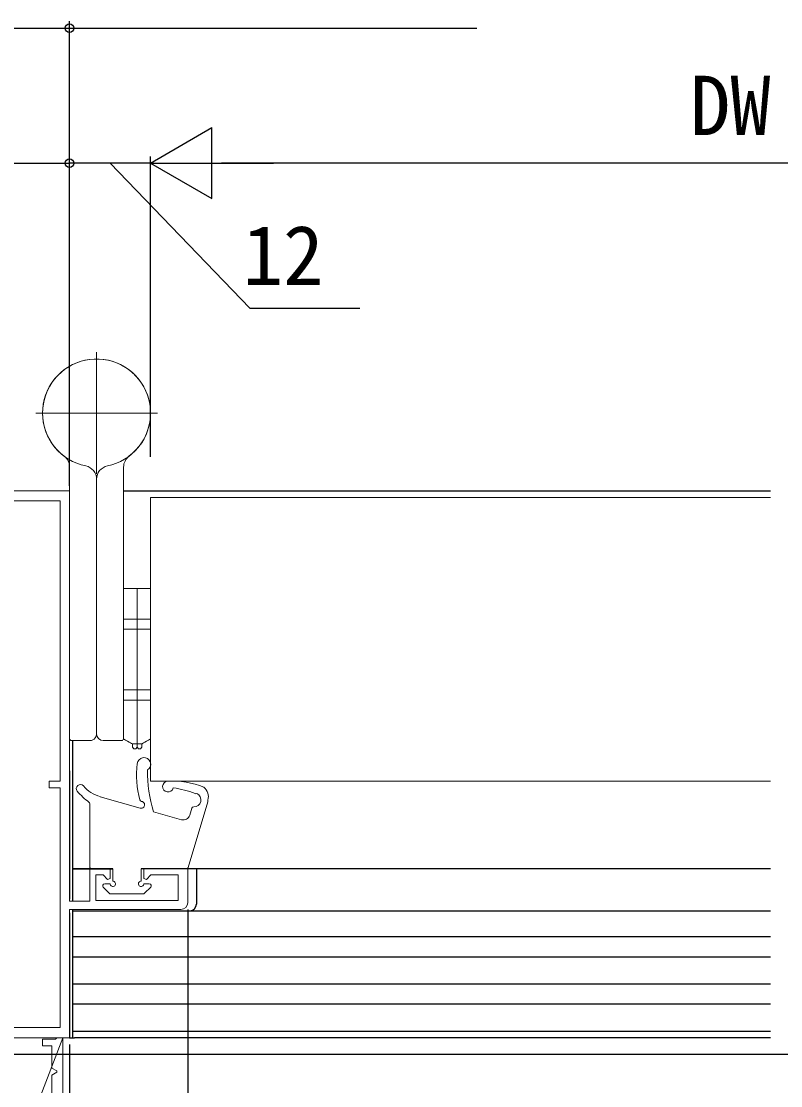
# Model space of a CAD drawing. Units: millimetres, scale not verified. Extents: x -525 to 525, y -783 to 779.
# Drawn here: x -220.9 to -108.4, y -392.2 to -234.6 of the extents above; entities that cross this region are included whole.
import ezdxf
from ezdxf.enums import TextEntityAlignment as Align

# ---------------------------------------------------------------- set-up
doc = ezdxf.new("R2010")
doc.units = ezdxf.units.MM
doc.header["$LTSCALE"] = 4
doc.layers.add('0-3_YKK_11', color=7, linetype='Continuous', lineweight=18)
doc.layers.add('0-6_YKK_13', color=4, linetype='Continuous', lineweight=18)
doc.layers.add('0-5_YKK_12', color=2, linetype='Continuous')
doc.layers.add('0-8_YKK_D', color=6, linetype='Continuous')
doc.styles.add('ＭＳ ゴシック', font='')
doc.styles.get('ＭＳ ゴシック').set_extended_font_data('MS Gothic')

msp = doc.modelspace()

# ---------------------------------------------------------------- linework, layer by layer
at = {"layer": '0-3_YKK_11', "color": 30}
msp.add_line((-215.631, -385.117), (-214.731, -385.117), dxfattribs=at)
at = {"layer": '0-3_YKK_11', "color": 211}
for points in [[(-197.231, -366.116), (-213.731, -366.116), (-213.731, -385.116), (-238.731, -385.116), (-238.731, -349.575), (-238.611, -349.391), (-238.611, -348.841), (-238.731, -348.658), (-238.731, -304.116), (-213.731, -304.116)], [(-213.731, -304.116), (-213.731, -364.916), (-210.731, -364.916), (-210.731, -360.116), (-207.731, -360.116), (-207.731, -361.517), (-208.101, -361.67), (-208.755, -361.016), (-209.831, -361.016), (-209.831, -364.816), (-197.631, -364.816), (-197.631, -361.016), (-201.707, -361.016), (-202.36, -361.67), (-202.731, -361.517), (-202.731, -360.116), (-196.231, -360.116), (-196.231, -365.116)]]:
    msp.add_lwpolyline(points, dxfattribs=at)
msp.add_lwpolyline([(-215.131, -347.116), (-215.131, -305.616), (-237.331, -305.616), (-237.331, -316.616), (-237.631, -316.916), (-237.631, -338.716), (-237.231, -339.116), (-237.231, -345.016), (-235.731, -345.016), (-235.731, -346.016), (-237.631, -346.016), (-237.631, -373.216), (-237.231, -373.616), (-237.231, -383.616), (-215.131, -383.616), (-215.131, -348.116), (-216.731, -348.116), (-216.731, -347.116)], close=True, dxfattribs=at)
at = {"layer": '0-3_YKK_11', "color": 30}
msp.add_lwpolyline([(-214.731, -385.117), (-214.731, -433.117), (-218.731, -433.117), (-218.731, -435.817), (-219.731, -435.817), (-219.731, -433.117), (-228.431, -433.117), (-228.431, -440.459), (-228.551, -440.642), (-228.551, -441.192), (-228.431, -441.375), (-228.431, -448.617), (-219.731, -448.617), (-219.731, -445.917), (-218.731, -445.917), (-218.731, -448.617), (-214.731, -448.617), (-214.731, -450.117), (-239.73, -450.117)], close=True, dxfattribs=at)
for points in [[(-216.331, -386.317), (-217.731, -386.317), (-217.731, -385.317), (-215.831, -385.317), (-215.631, -385.117)], [(-216.331, -405.636), (-215.631, -405.232), (-215.631, -405.001), (-216.331, -404.597), (-216.331, -400.636), (-215.631, -400.232), (-215.631, -400.001), (-216.331, -399.597), (-216.331, -395.636), (-215.631, -395.232), (-215.631, -395.001), (-216.331, -394.597), (-216.331, -390.636), (-215.631, -390.232), (-215.631, -390.001), (-216.331, -389.597), (-216.331, -386.317)]]:
    msp.add_lwpolyline(points, dxfattribs=at)
at = {"layer": '0-3_YKK_11', "color": 211}
msp.add_arc((-197.231, -365.116), 1, 270.00001, 359.99999, dxfattribs=at)
at = {"layer": '0-5_YKK_12'}
for p, q in [((-205.73, -304.119), (-131.068, -304.119)), ((-131.068, -304.117), (-109.91, -304.117)), ((-213.23, -364.917), (-213.23, -341.117)), ((-213.73, -345.617), (-213.73, -364.617)), ((-213.23, -360.117), (-207.33, -360.117)), ((-207.33, -360.117), (-213.23, -360.117)), ((-149.23, -360.117), (-202.248, -360.117)), ((-194.927, -360.117), (-194.927, -365.317)), ((-213.73, -366.617), (-213.73, -385.117)), ((-213.23, -385.117), (-213.23, -366.117)), ((-195.926, -366.317), (-131.068, -366.317)), ((-131.068, -366.317), (-109.91, -366.317)), ((-213.73, -385.117), (-213.016, -385.117)), ((119.619, -387.616), (-356.311, -387.616))]:
    msp.add_line(p, q, dxfattribs=at)
for points in [[(-109.91, -360.117), (-131.068, -360.117), (-203.13, -360.117)], [(-213.23, -366.317), (-131.068, -366.317), (-109.91, -366.317)], [(-213.23, -370.117), (-131.068, -370.117), (-109.91, -370.117)], [(-213.23, -373.117), (-131.068, -373.117), (-109.91, -373.117)], [(-213.23, -377.117), (-131.068, -377.117), (-109.91, -377.117)], [(-213.23, -380.117), (-131.068, -380.117), (-109.91, -380.117)], [(-213.23, -384.117), (-131.068, -384.117), (-109.91, -384.117)], [(-109.91, -385.117), (-131.068, -385.117), (-213.016, -385.117)]]:
    msp.add_lwpolyline(points, dxfattribs=at)
msp.add_arc((-195.927, -365.317), 1, 270, 0, dxfattribs=at)
at = {"layer": '0-6_YKK_13'}
for p, q in [((-209.73, -301.617), (-209.73, -283.617)), ((-218.73, -292.617), (-200.73, -292.617)), ((-213.73, -300.617), (-213.73, -340.817)), ((-205.73, -300.617), (-205.73, -340.817)), ((-209.73, -340.117), (-209.73, -302.415)), ((-209.73, -340.117), (-209.73, -302.415)), ((-201.73, -347.117), (-201.73, -305.117)), ((-131.068, -305.117), (-201.73, -305.117)), ((-109.91, -305.117), (-131.068, -305.117)), ((-205.73, -318.617), (-203.73, -318.617)), ((-205.73, -319.617), (-205.73, -318.617)), ((-205.73, -324.617), (-205.73, -319.617)), ((-203.73, -318.617), (-203.73, -319.617)), ((-201.73, -318.617), (-203.73, -318.617)), ((-203.73, -318.617), (-203.73, -319.617)), ((-203.73, -324.617), (-203.73, -319.617)), ((-203.73, -324.617), (-203.73, -319.617)), ((-201.73, -319.617), (-201.73, -318.617)), ((-201.73, -324.617), (-201.73, -319.617)), ((-205.73, -323.117), (-201.73, -323.117)), ((-203.73, -333.617), (-203.73, -324.617)), ((-201.73, -324.617), (-203.73, -324.617)), ((-201.73, -333.617), (-201.73, -324.617)), ((-205.73, -333.617), (-203.73, -333.617)), ((-205.73, -340.617), (-205.73, -333.617)), ((-203.73, -340.617), (-203.73, -333.617)), ((-203.73, -340.617), (-203.73, -333.617)), ((-201.73, -340.617), (-201.73, -333.617)), ((-205.73, -335.117), (-201.73, -335.117)), ((-213.43, -341.117), (-210.73, -341.117)), ((-206.03, -341.117), (-208.73, -341.117)), ((-205.73, -340.866), (-205.73, -340.617)), ((-204.43, -342.067), (-204.43, -341.617)), ((-203.73, -340.617), (-203.73, -341.617)), ((-203.73, -341.617), (-203.03, -341.617)), ((-203.73, -342.067), (-203.73, -341.617)), ((-203.73, -342.067), (-203.73, -341.617)), ((-203.03, -342.067), (-203.03, -341.617)), ((-201.73, -340.866), (-201.73, -340.617)), ((-204.23, -342.317), (-204.43, -342.067)), ((-203.93, -342.317), (-204.23, -342.317)), ((-203.73, -342.067), (-203.93, -342.317)), ((-203.73, -342.067), (-203.53, -342.317)), ((-203.23, -342.317), (-203.53, -342.317)), ((-203.23, -342.317), (-203.03, -342.067)), ((-131.068, -347.117), (-201.73, -347.117)), ((-109.91, -347.117), (-131.068, -347.117)), ((-203.255, -351.104), (-209.209, -349.42)), ((-210.73, -359.817), (-210.73, -350.481)), ((-196.166, -359.903), (-193.272, -350.203)), ((-195.636, -351.129), (-195.94, -352.15)), ((-197.171, -352.826), (-201.279, -351.663)), ((-207.33, -360.117), (-210.43, -360.117)), ((-207.33, -360.117), (-207.33, -361.917)), ((-203.13, -360.117), (-203.13, -361.917)), ((-203.13, -360.117), (-196.454, -360.117)), ((-207.73, -362.317), (-208.53, -362.317)), ((-202.73, -362.317), (-201.93, -362.317)), ((-208.742, -362.829), (-207.842, -363.729)), ((-207.63, -363.817), (-202.83, -363.817)), ((-201.718, -362.829), (-202.618, -363.729))]:
    msp.add_line(p, q, dxfattribs=at)
for points in [[(-205.73, -333.617), (-205.73, -324.617), (-203.73, -324.617)], [(-201.73, -333.617), (-203.73, -333.617), (-203.73, -324.617)], [(-204.43, -341.617), (-204.461, -341.599), (-204.552, -341.547), (-204.7, -341.461), (-204.899, -341.346), (-205.143, -341.205), (-205.424, -341.043), (-205.73, -340.866)], [(-203.73, -340.617), (-203.73, -341.617), (-204.43, -341.617)], [(-203.03, -341.617), (-203, -341.599), (-202.909, -341.547), (-202.761, -341.461), (-202.561, -341.346), (-202.317, -341.205), (-202.037, -341.043), (-201.73, -340.866)]]:
    msp.add_lwpolyline(points, dxfattribs=at)
for centre, radius, start, end in [((-209.73, -292.617), 8, 306.8699, 258.46304), ((-209.73, -292.617), 8, 281.53696, 233.1301), ((-215.73, -300.617), 2, 0, 53.1301), ((-203.73, -300.617), 2, 126.8699, 180), ((-211.73, -302.415), 2, 0, 78.46304), ((-207.73, -302.415), 2, 101.53696, 180), ((-210.73, -340.117), 1, 323.1301, 0), ((-208.73, -340.117), 1, 180, 270), ((-213.43, -340.817), 0.3, 180, 270), ((-210.73, -340.117), 1, 270, 323.1301), ((-206.03, -340.817), 0.3, 270, 360), ((-188.799, -346.156), 15, 173.76005, 194.46325), ((-202.716, -344.635), 1, 303.23493, 174.70985), ((-183.02, -345.84), 19.165, 178.92316, 197.68829), ((-212.13, -348.217), 0.6, 40.11637, 219.84768), ((-207.848, -344.608), 5, 220.11637, 254.2003), ((-199.157, -347.926), 0.8, 92.72884, 346.4246), ((-198.576, -360.112), 13, 68.59189, 92.72884), ((-200.011, -361.011), 13, 67.86108, 82.79056), ((-195.094, -349.458), 1.922, 345.79513, 48.92623), ((-204.914, -342.194), 10, 219.84768, 233.56803), ((-195.279, -349.908), 1.008, 267.04123, 67.81681), ((-194.999, -348.692), 0.3, 247.86108, 289.53696), ((-211.03, -350.481), 0.3, 0.00001, 53.56803), ((-203.033, -349.828), 0.3, 194.46325, 263.87709), ((-203.119, -350.623), 0.5, 254.2003, 83.87709), ((-195.348, -351.215), 0.3, 86.7279, 163.38553), ((-194.23, -349.917), 1, 343.38553, 359.23542), ((-196.898, -351.864), 1, 254.2003, 343.38553), ((-210.43, -359.817), 0.3, 180.00001, 269.9949), ((-196.454, -359.817), 0.3, 270.00218, 343.38553), ((-208.53, -362.617), 0.3, 89.9949, 225.00003), ((-207.33, -362.317), 0.4, 179.9949, 90.00003), ((-203.13, -362.317), 0.4, 90.00003, 0.00218), ((-201.93, -362.617), 0.3, 314.99973, 90.00218), ((-207.63, -363.517), 0.3, 225.00003, 270.00218), ((-202.83, -363.517), 0.3, 270.00218, 314.99973)]:
    msp.add_arc(centre, radius, start, end, dxfattribs=at)
at = {"layer": '0-8_YKK_D'}
for p, q in [((-213.73, -254.617), (-213.73, -234.617)), ((-201.73, -255.617), (-192.637, -250.367)), ((-192.637, -260.867), (-192.637, -250.367)), ((-213.73, -299.117), (-213.73, -254.617)), ((-213.73, -303.416), (-213.729, -254.617)), ((-201.73, -299.117), (-201.73, -254.617)), ((-201.73, -292.13), (-201.73, -254.617)), ((-238.729, -255.617), (-213.729, -255.617)), ((-201.73, -255.617), (-213.73, -255.617)), ((-201.73, -255.617), (-192.637, -260.867)), ((-201.73, -255.617), (-183.544, -255.617)), ((-27.195, -255.617), (-191.23, -255.617)), ((-196.23, -366.116), (-196.23, -471.117)), ((-213.73, -386.117), (-213.73, -471.117))]:
    msp.add_line(p, q, dxfattribs=at)
for points in [[(-227.73, -235.617), (-213.73, -235.617), (-153.43, -235.617)], [(-207.73, -255.617), (-187.055, -277.081), (-170.727, -277.081)]]:
    msp.add_lwpolyline(points, dxfattribs=at)
for centre in [(-213.73, -235.617), (-213.73, -255.617), (-213.729, -255.617)]:
    msp.add_circle(centre, 0.637, dxfattribs=at)

# ---------------------------------------------------------------- texts
at = {"layer": '0-8_YKK_D', "style": 'ＭＳ ゴシック'}
for s, p in [('DW', (-121.861, -254.117)), ('12', (-188.095, -276.281))]:
    msp.add_text(s, height=8.798, dxfattribs=at).set_placement(p, align=Align.BOTTOM_LEFT)

doc.saveas('drawing.dxf')
